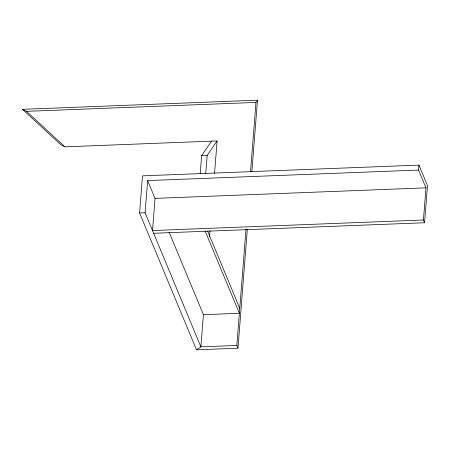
<?xml version="1.0" encoding="UTF-8"?>
<svg xmlns="http://www.w3.org/2000/svg" width="450" height="450" viewBox="0 0 450 450"><rect width="100%" height="100%" fill="white"/><g stroke="black" fill="none" stroke-linecap="round" stroke-linejoin="round"><path stroke-width="0.67" d="M247.348 229.095L237.977 348.193L196.504 349.808L139.579 212.968L142.498 175.86L418.961 165.105L427.5 185.631L424.581 222.744L153.647 233.28M237.977 348.193L236.835 345.459L200.897 346.854L145.108 212.754L147.639 180.591L418.573 170.055L425.97 187.841L423.439 220.005L424.581 222.744M147.639 180.591L155.036 198.382L152.505 230.546L423.439 220.005M200.199 173.812L201.634 155.604L211.573 141.142M205.729 173.599L207.163 155.391L217.102 140.929L64.929 146.846L60.93 144.833L22.5 109.333L257.496 100.192L251.871 171.653M169.099 232.183L203.428 314.691L200.897 346.854L196.504 349.808M209.548 236.891L210.049 230.591M214.566 173.149L217.102 140.929M236.835 345.459L245.987 229.196M250.509 171.759L255.966 102.42L257.496 100.192M418.573 170.055L418.961 165.105M22.5 109.333L26.499 111.341L255.966 102.42M201.634 155.604L207.163 155.391M155.036 198.382L425.97 187.841M139.579 212.968L145.108 212.754M203.428 314.691L239.366 313.296L205.076 230.873M26.499 111.341L64.929 146.846M207.624 231.114L239.76 308.346"/></g></svg>
